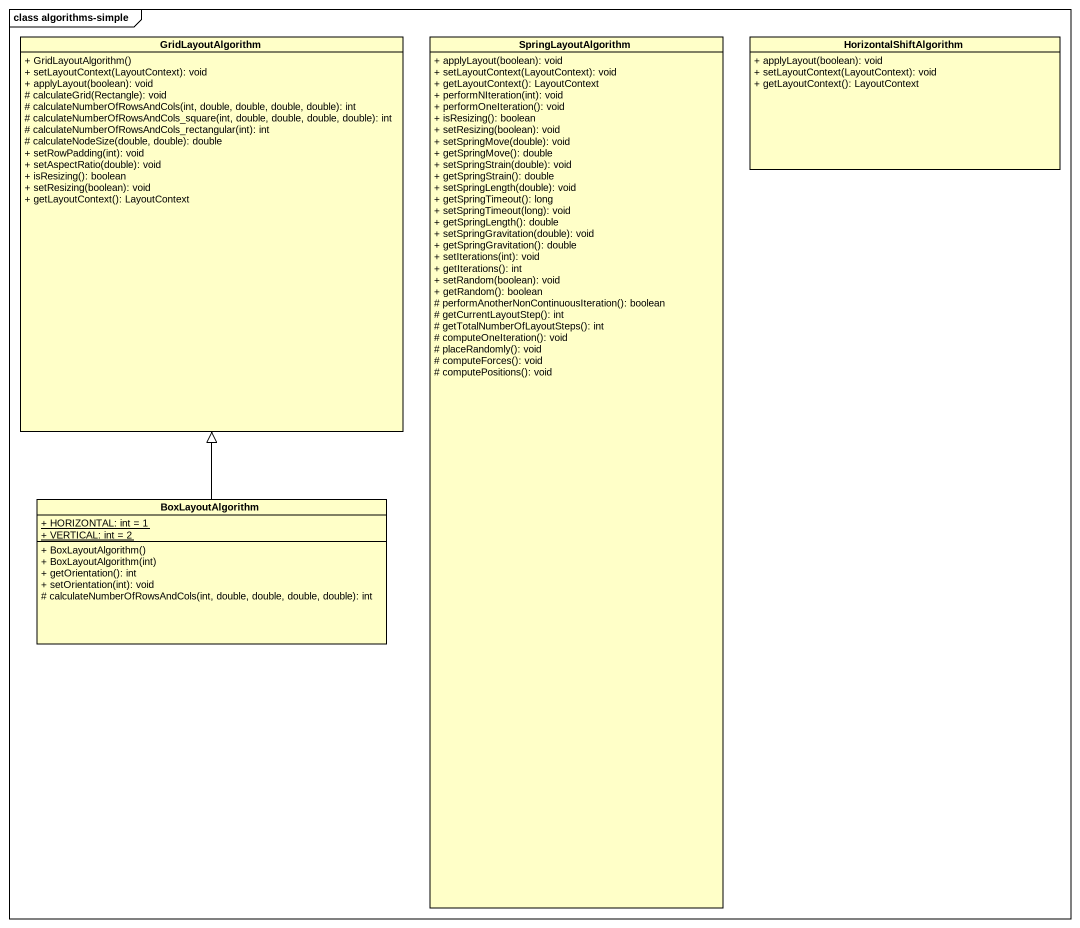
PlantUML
@startuml
mainframe class algorithms-simple
hide circle
hide empty members
skinparam classAttributeIconSize 0
class GridLayoutAlgorithm #FFFFC8 {
  + GridLayoutAlgorithm()
  + setLayoutContext(LayoutContext): void
  + applyLayout(boolean): void
  # calculateGrid(Rectangle): void
  # calculateNumberOfRowsAndCols(int, double, double, double, double): int
  # calculateNumberOfRowsAndCols_square(int, double, double, double, double): int
  # calculateNumberOfRowsAndCols_rectangular(int): int
  # calculateNodeSize(double, double): double
  + setRowPadding(int): void
  + setAspectRatio(double): void
  + isResizing(): boolean
  + setResizing(boolean): void
  + getLayoutContext(): LayoutContext
}
class SpringLayoutAlgorithm #FFFFC8 {
  + applyLayout(boolean): void
  + setLayoutContext(LayoutContext): void
  + getLayoutContext(): LayoutContext
  + performNIteration(int): void
  + performOneIteration(): void
  + isResizing(): boolean
  + setResizing(boolean): void
  + setSpringMove(double): void
  + getSpringMove(): double
  + setSpringStrain(double): void
  + getSpringStrain(): double
  + setSpringLength(double): void
  + getSpringTimeout(): long
  + setSpringTimeout(long): void
  + getSpringLength(): double
  + setSpringGravitation(double): void
  + getSpringGravitation(): double
  + setIterations(int): void
  + getIterations(): int
  + setRandom(boolean): void
  + getRandom(): boolean
  # performAnotherNonContinuousIteration(): boolean
  # getCurrentLayoutStep(): int
  # getTotalNumberOfLayoutSteps(): int
  # computeOneIteration(): void
  # placeRandomly(): void
  # computeForces(): void
  # computePositions(): void
}
class HorizontalShiftAlgorithm #FFFFC8 {
  + applyLayout(boolean): void
  + setLayoutContext(LayoutContext): void
  + getLayoutContext(): LayoutContext
}
class BoxLayoutAlgorithm #FFFFC8 {
  {static} + HORIZONTAL: int = 1
  {static} + VERTICAL: int = 2
  + BoxLayoutAlgorithm()
  + BoxLayoutAlgorithm(int)
  + getOrientation(): int
  + setOrientation(int): void
  # calculateNumberOfRowsAndCols(int, double, double, double, double): int
}
BoxLayoutAlgorithm -up-|> GridLayoutAlgorithm
@enduml
